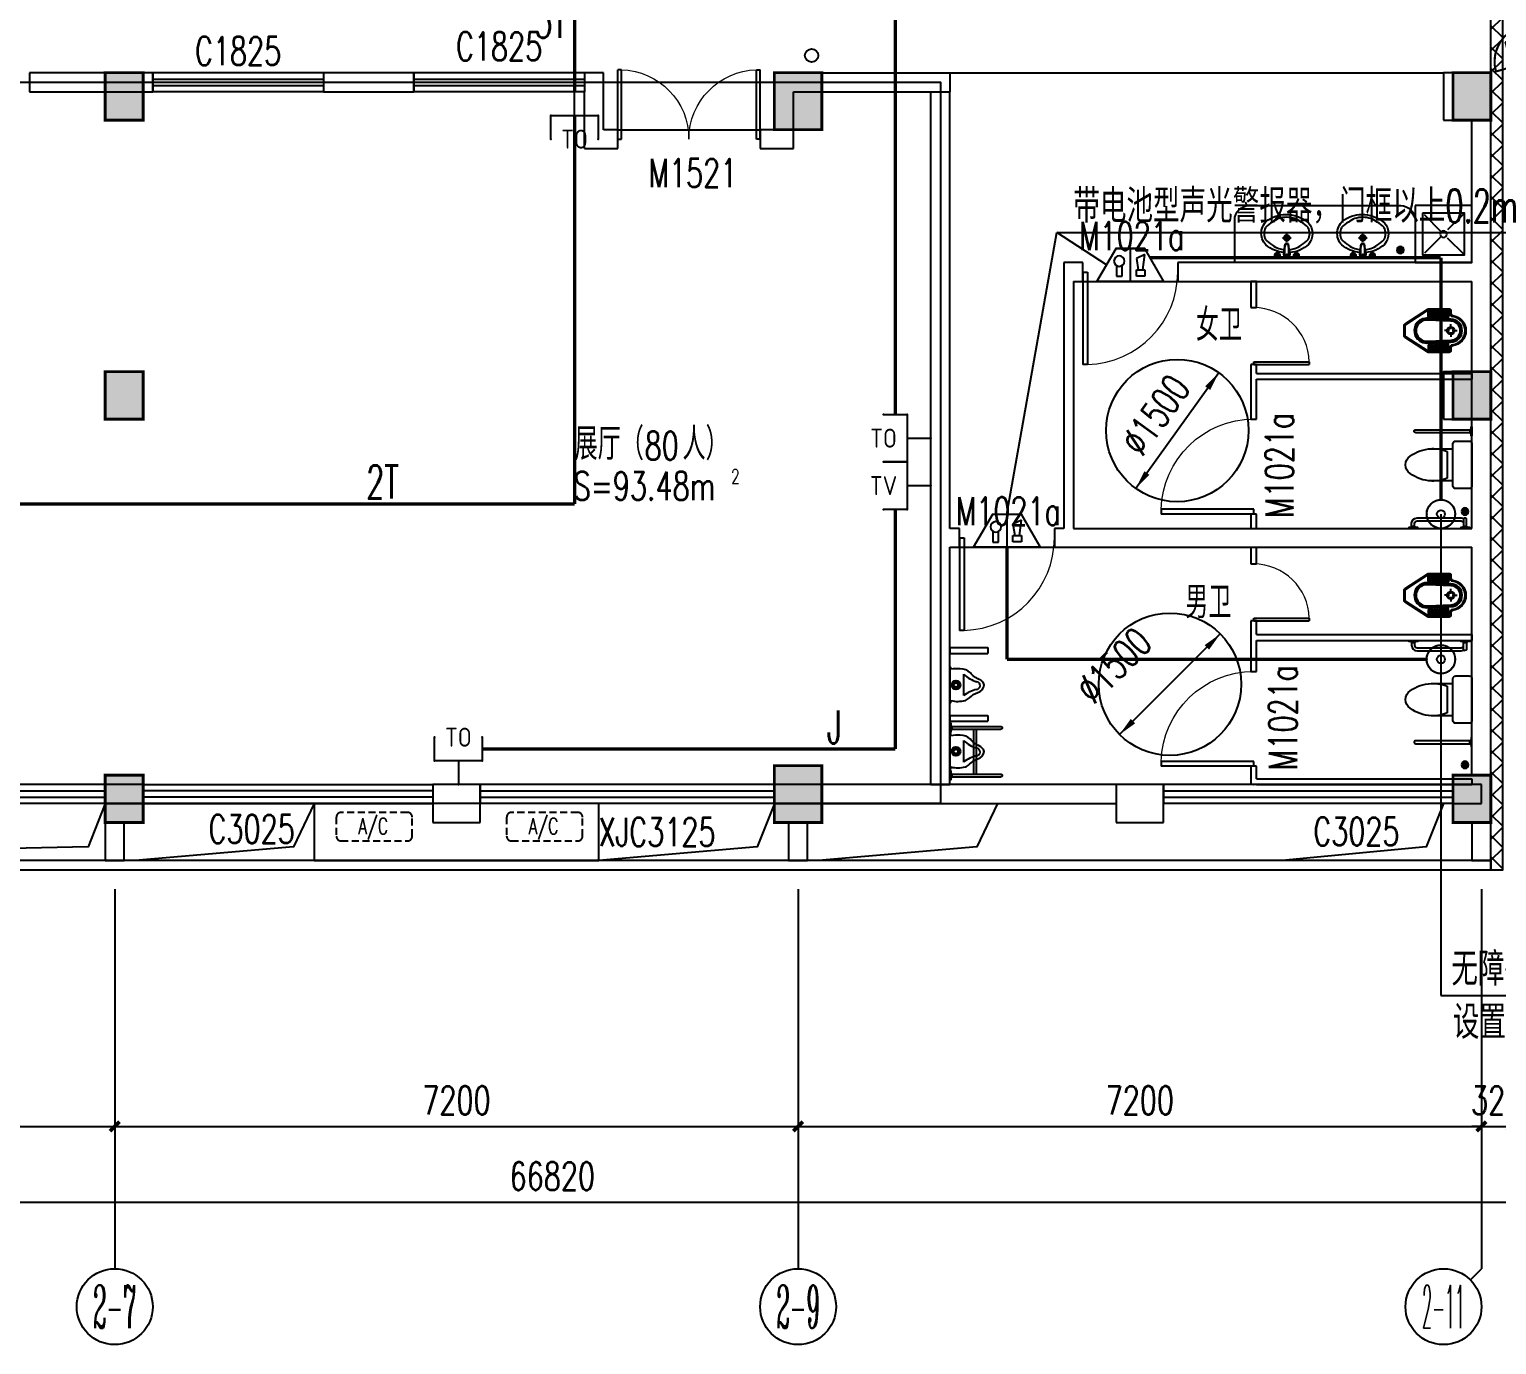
# Model space of a CAD drawing. Extents: x -9422388 to 15610651, y -1992469 to 953794.
# Drawn here: x -2848133 to -2832673, y -368513 to -354656 of the extents above; entities that cross this region are included whole.
import ezdxf
from ezdxf.enums import TextEntityAlignment as Align

# ---------------------------------------------------------------- set-up
doc = ezdxf.new("R2010")
doc.units = 0
doc.header["$LTSCALE"] = 1000
doc.linetypes.add('( Hidden )', pattern=[0.375, 0.25, -0.125])
doc.linetypes.add('DASH', pattern=[0.35, 0.25, -0.1])
for name, color, linetype in [('A-FLOR-HVAC', 4, 'Continuous'), ('AXIS_TEXT', 7, 'Continuous'), ('C-KZ', 2, 'Continuous'), ('C-Z-HATCH', 253, 'Continuous'), ('DIM-消防', 3, 'Continuous'), ('EQUIP-安防', 3, 'Continuous'), ('EQUIP-消防', 3, 'Continuous'), ('EQUIP-通讯', 3, 'Continuous'), ('TEL_TEXT', 7, 'Continuous'), ('WINDOW_TEXT', 7, 'Continuous'), ('WIRE-通讯', 4, 'Continuous'), ('洁具', 253, 'Continuous')]:
    doc.layers.add(name, color=color, linetype=linetype)
doc.styles.add('_TCH_AXIS', font='COMPLEX', dxfattribs={"bigfont": 'GBCBIG'})
doc.styles.add('_TCH_DIM', font='SIMPLEX', dxfattribs={"bigfont": 'GBCBIG'})
doc.styles.add('_TCH_DIM_T3', font='SIMPLEX', dxfattribs={"width": 0.705882, "bigfont": 'GBCBIG'})
doc.styles.add('_TCH_WINDOW', font='SIMPLEX', dxfattribs={"height": 3.5, "bigfont": 'GBCBIG'})
doc.styles.add('_TEL_ATTDEF', font='GBENOR', dxfattribs={"width": 0.8, "height": 3, "bigfont": 'GBCBIG'})
doc.styles.add('_TEL_DIM', font='SIMPLEX', dxfattribs={"width": 0.8, "height": 3.5, "bigfont": 'HZTXT'})
doc.styles.add('COMPLEX', font='COMPLEX')
doc.styles.get("Standard").update_dxf_attribs({"font": 'gbenor.shx', "bigfont": 'gbcbig.shx'})
doc.dimstyles.new('_TCH_ARCH&&100', dxfattribs={"dimtxt": 297.5, "dimasz": 100, "dimexe": 250, "dimexo": 300, "dimgap": 126.25, "dimtad": 1, "dimdec": 0, "dimzin": 0, "dimdsep": 46, "dimtxsty": '_TCH_DIM_T3', "dimblk": 'ARCHTICK', "dimcen": 0.09, "dimclrt": 7, "dimazin": 2, "dimtfac": 1, "dimtdec": 0, "dimtix": 1, "dimtmove": 2, "dimatfit": 3, "dimfxl": 0, "dimtolj": 1, "dimtzin": 0, "dimarcsym": 0})

# ---------------------------------------------------------------- blocks, each defined once
blk = doc.blocks.new('KTWJ1')
at = {"layer": 'A-FLOR-HVAC', "color": 0, "linetype": '( Hidden )', "ltscale": 0.3}
blk.add_lwpolyline([(152982, -14209, 0.414214), (153032, -14259), (153732, -14259, 0.414214), (153782, -14209), (153782, -14009, 0.414214), (153732, -13959), (153032, -13959, 0.414214), (152982, -14009)], format="xyb", close=True, dxfattribs=at)
at = {"layer": 'A-FLOR-HVAC', "color": 0, "style": '_TCH_WINDOW', "width": 0.705882}
blk.add_text('A/C', height=170, dxfattribs=at).set_placement((153214, -14188))
blk = doc.blocks.new('$plan$00002871')
at = {"layer": '洁具', "color": 0}
for p, q in [((0, -475), (0, -423)), ((-15, -490), (-67, -490)), ((0, -505), (0, -557)), ((15, -490), (67, -490))]:
    blk.add_line(p, q, dxfattribs=at)
for points in [[(159, -508, -0.88995), (-159, -508, 0.380538), (-179, -491), (-210, -491, -0.414214), (-230, -471), (-230, -258, -0.144595), (-227, -247), (-73, -9, -0.254383), (-56, 0), (56, 0, -0.254383), (73, -9), (227, -247, -0.144595), (230, -258), (230, -471, -0.414214), (210, -491), (179, -491, 0.380538)], [(120, -491), (130, -252, 1.134994), (-130, -252), (-120, -491, 0.992594)], [(105, -490), (115, -251, 1.141146), (-115, -251), (-105, -490, 0.994896)], [(100, -490), (110, -251, 1.143479), (-110, -251), (-100, -490, 0.995777)], [(-149, -264, 1), (-149, -252), (-207, -252, 1), (-207, -264)], [(-148, -287, 1), (-148, -275), (-207, -275, 1), (-207, -287)], [(-147, -307, 1), (-147, -295), (-207, -295, 1), (-207, -307)], [(-149, -263, 1), (-149, -253), (-207, -253, 1), (-207, -263)], [(-148, -286, 1), (-148, -276), (-207, -276, 1), (-207, -286)], [(-147, -306, 1), (-147, -296), (-207, -296, 1), (-207, -306)], [(148, -287, -1), (148, -275), (207, -275, -1), (207, -287)], [(147, -307, -1), (147, -295), (207, -295, -1), (207, -307)], [(148, -286, -1), (148, -276), (207, -276, -1), (207, -286)], [(147, -306, -1), (147, -296), (207, -296, -1), (207, -306)], [(149, -264, -1), (149, -252), (207, -252, -1), (207, -264)], [(149, -263, -1), (149, -253), (207, -253, -1), (207, -263)], [(-146, -330, 1), (-146, -319), (-207, -319, 1), (-207, -330)], [(-146, -352, 1), (-146, -341), (-207, -341, 1), (-207, -352)], [(-145, -376, 1), (-145, -364), (-207, -364, 1), (-207, -376)], [(-144, -399, 1), (-144, -388), (-207, -388, 1), (-207, -399)], [(-143, -423, 1), (-143, -411), (-207, -411, 1), (-207, -423)], [(-141, -444, 1), (-141, -432), (-207, -432, 1), (-207, -444)], [(-141, -464, 1), (-141, -453), (-207, -453, 1), (-207, -464)], [(-146, -329, 1), (-146, -320), (-207, -320, 1), (-207, -329)], [(-146, -351, 1), (-146, -342), (-207, -342, 1), (-207, -351)], [(-145, -375, 1), (-145, -365), (-207, -365, 1), (-207, -375)], [(-144, -398, 1), (-144, -389), (-207, -389, 1), (-207, -398)], [(-143, -422, 1), (-143, -412), (-207, -412, 1), (-207, -422)], [(-141, -443, 1), (-141, -433), (-207, -433, 1), (-207, -443)], [(-141, -463, 1), (-141, -454), (-207, -454, 1), (-207, -463)], [(141, -444, -1), (141, -432), (207, -432, -1), (207, -444)], [(141, -464, -1), (141, -453), (207, -453, -1), (207, -464)], [(141, -443, -1), (141, -433), (207, -433, -1), (207, -443)], [(141, -463, -1), (141, -454), (207, -454, -1), (207, -463)], [(143, -423, -1), (143, -411), (207, -411, -1), (207, -423)], [(144, -399, -1), (144, -388), (207, -388, -1), (207, -399)], [(143, -422, -1), (143, -412), (207, -412, -1), (207, -422)], [(145, -376, -1), (145, -364), (207, -364, -1), (207, -376)], [(144, -398, -1), (144, -389), (207, -389, -1), (207, -398)], [(146, -352, -1), (146, -341), (207, -341, -1), (207, -352)], [(145, -375, -1), (145, -365), (207, -365, -1), (207, -375)], [(146, -330, -1), (146, -319), (207, -319, -1), (207, -330)], [(146, -351, -1), (146, -342), (207, -342, -1), (207, -351)], [(146, -329, -1), (146, -320), (207, -320, -1), (207, -329)]]:
    blk.add_lwpolyline(points, format="xyb", close=True, dxfattribs=at)
blk.add_lwpolyline([(-149, -507, 0.380538), (-179, -481), (-210, -481, -0.414214), (-220, -471), (-220, -258, -0.144595), (-218, -253), (-64, -15, -0.254383), (-56, -10), (56, -10, -0.254383), (64, -15), (218, -253, -0.144595), (220, -258), (220, -471, -0.414214), (210, -481), (179, -481, 0.380538), (149, -507, 0.380538)], format="xyb", dxfattribs=at)
for radius in [40, 31.7]:
    blk.add_circle((0, -490), radius, dxfattribs=at)
blk.add_arc((0, -490), 150, 186.665, 353.335, dxfattribs=at)
blk = doc.blocks.new('$plan$00001624')
at = {"color": 0}
for p, q in [((646, -13), (661, -28)), ((701, -28), (716, -13))]:
    blk.add_line(p, q, dxfattribs=at)
for points in [[(60, 0), (60, -13), (-60, -13), (-60, 0)], [(744, 0), (744, -13), (624, -13), (624, 0)]]:
    blk.add_lwpolyline(points, close=True, dxfattribs=at)
blk.add_lwpolyline([(-38, -13), (-23, -28), (17, -28), (33, -13)], dxfattribs=at)
for points in [[(-23, -28), (-23, -66, 0.414213), (49, -137), (632, -137, 0.119966), (665, -129)], [(17, -28), (17, -66, 0.414211), (49, -97), (632, -97, 0.298815), (661, -78)]]:
    blk.add_lwpolyline(points, format="xyb", dxfattribs=at)
blk.add_lwpolyline([(681, -137), (681, -137, -0.414214), (661, -117), (661, -28), (701, -28), (701, -117, -0.414214)], format="xyb", close=True, dxfattribs=at)
blk = doc.blocks.new('A$C5E992675')
at = {"color": 0}
for points in [[(600, 600), (600, 0), (0, 0), (0, 600)], [(520, 520), (520, 80), (80, 80), (80, 520)]]:
    blk.add_lwpolyline(points, close=True, dxfattribs=at)
at = {"color": 0, "linetype": 'DASH'}
for points in [[(80, 520), (275, 325)], [(325, 325), (520, 520)], [(80, 80), (275, 275)], [(325, 275), (520, 80)]]:
    blk.add_lwpolyline(points, dxfattribs=at)
at = {"color": 0}
blk.add_circle((300, 300), 35, dxfattribs=at)
blk = doc.blocks.new('宿舍楼柱网2')
at = {"layer": 'C-Z-HATCH'}
h = blk.add_hatch(color=0, dxfattribs=at)
h.dxf.hatch_style = 1
h.paths.add_polyline_path([(126300, 330556), (126700, 330556), (126700, 330056), (126300, 330056)])
h = blk.add_hatch(color=0, dxfattribs=at)
h.dxf.hatch_style = 1
h.paths.add_polyline_path([(133350, 330556), (133850, 330556), (133850, 329956), (133350, 329956)])
h = blk.add_hatch(color=0, dxfattribs=at)
h.dxf.hatch_style = 1
h.paths.add_polyline_path([(140500, 330556), (140900, 330556), (140900, 330056), (140500, 330056)])
h = blk.add_hatch(color=0, dxfattribs=at)
h.dxf.hatch_style = 1
h.paths.add_polyline_path([(126300, 327406), (126700, 327406), (126700, 326906), (126300, 326906)])
h = blk.add_hatch(color=0, dxfattribs=at)
h.dxf.hatch_style = 1
h.paths.add_polyline_path([(140500, 327406), (140900, 327406), (140900, 326906), (140500, 326906)])
h = blk.add_hatch(color=0, dxfattribs=at)
h.dxf.hatch_style = 1
h.paths.add_polyline_path([(126300, 323156), (126700, 323156), (126700, 322656), (126300, 322656)])
h = blk.add_hatch(color=0, dxfattribs=at)
h.dxf.hatch_style = 1
h.paths.add_polyline_path([(133350, 323256), (133850, 323256), (133850, 322656), (133350, 322656)])
h = blk.add_hatch(color=0, dxfattribs=at)
h.dxf.hatch_style = 1
h.paths.add_polyline_path([(140500, 323156), (140900, 323156), (140900, 322656), (140500, 322656)])
at = {"layer": 'C-KZ', "color": 0, "const_width": 30}
for points in [[(126300, 330556), (126700, 330556), (126700, 330056), (126300, 330056)], [(133350, 330556), (133850, 330556), (133850, 329956), (133350, 329956)], [(140500, 330556), (140900, 330556), (140900, 330056), (140500, 330056)], [(126300, 327406), (126700, 327406), (126700, 326906), (126300, 326906)], [(140500, 327406), (140900, 327406), (140900, 326906), (140500, 326906)], [(133350, 323256), (133850, 323256), (133850, 322656), (133350, 322656)], [(126300, 323156), (126700, 323156), (126700, 322656), (126300, 322656)], [(140500, 323156), (140900, 323156), (140900, 322656), (140500, 322656)]]:
    blk.add_lwpolyline(points, close=True, dxfattribs=at)
blk = doc.blocks.new('$TCHSYS$WIN2D')
at = {"color": 0}
for p, q in [((-0.5, 0.5), (0.5, 0.5)), ((-0.5, 0.5), (-0.5, -0.5)), ((0.5, 0.5), (0.5, -0.5)), ((0.5, 0.1667), (-0.5, 0.1667)), ((0.5, -0.1667), (-0.5, -0.1667)), ((-0.5, -0.5), (0.5, -0.5))]:
    blk.add_line(p, q, dxfattribs=at)
blk = doc.blocks.new('_ArchTick')
at = {"color": 0, "linetype": 'ByBlock', "const_width": 0.4}
blk.add_lwpolyline([(-0.5, -0.5), (0.5, 0.5)], dxfattribs=at)
blk = doc.blocks.new('*D2838')
at = {"color": 0, "lineweight": -2, "transparency": 16777216}
for p, q in [((1474530, -199693), (1474530, -202943)), ((1541350, -199693), (1541350, -202943)), ((1474530, -202693), (1541350, -202693))]:
    blk.add_line(p, q, dxfattribs=at)
at = {"layer": 'Defpoints', "color": 0, "transparency": 16777216}
for p in [(1474530, -199393), (1541350, -199393), (1541350, -202693)]:
    blk.add_point(p, dxfattribs=at)
at = {"color": 0, "lineweight": -2, "transparency": 16777216, "xscale": 100, "yscale": 100, "zscale": 100, "rotation": 180}
blk.add_blockref('_ArchTick', (1474530, -202693), dxfattribs=at)
at = {"color": 0, "lineweight": -2, "transparency": 16777216, "xscale": 100, "yscale": 100, "zscale": 100}
blk.add_blockref('_ArchTick', (1541350, -202693), dxfattribs=at)
at = {"color": 7, "transparency": 16777216, "insert": (1507940, -202418), "char_height": 297.5, "attachment_point": 5, "style": '_TCH_DIM_T3'}
blk.add_mtext('\\A1;66820', dxfattribs=at)
blk = doc.blocks.new('*D2843')
at = {"color": 0, "lineweight": -2, "transparency": 16777216}
for p, q in [((1499730, -199693), (1499730, -202143)), ((1503330, -199693), (1503330, -202143)), ((1499730, -201893), (1503330, -201893))]:
    blk.add_line(p, q, dxfattribs=at)
at = {"layer": 'Defpoints', "color": 0, "transparency": 16777216}
for p in [(1499730, -199393), (1503330, -199393), (1503330, -201893)]:
    blk.add_point(p, dxfattribs=at)
at = {"color": 0, "lineweight": -2, "transparency": 16777216, "xscale": 100, "yscale": 100, "zscale": 100, "rotation": 180}
blk.add_blockref('_ArchTick', (1499730, -201893), dxfattribs=at)
at = {"color": 0, "lineweight": -2, "transparency": 16777216, "xscale": 100, "yscale": 100, "zscale": 100}
blk.add_blockref('_ArchTick', (1503330, -201893), dxfattribs=at)
at = {"color": 7, "transparency": 16777216, "insert": (1501530, -201618), "char_height": 297.5, "attachment_point": 5, "style": '_TCH_DIM_T3'}
blk.add_mtext('\\A1;3600', dxfattribs=at)
blk = doc.blocks.new('*D2844')
at = {"color": 0, "lineweight": -2, "transparency": 16777216}
for p, q in [((1503330, -199693), (1503330, -202143)), ((1510530, -199693), (1510530, -202143)), ((1503330, -201893), (1510530, -201893))]:
    blk.add_line(p, q, dxfattribs=at)
at = {"layer": 'Defpoints', "color": 0, "transparency": 16777216}
for p in [(1503330, -199393), (1510530, -199393), (1510530, -201893)]:
    blk.add_point(p, dxfattribs=at)
at = {"color": 0, "lineweight": -2, "transparency": 16777216, "xscale": 100, "yscale": 100, "zscale": 100, "rotation": 180}
blk.add_blockref('_ArchTick', (1503330, -201893), dxfattribs=at)
at = {"color": 0, "lineweight": -2, "transparency": 16777216, "xscale": 100, "yscale": 100, "zscale": 100}
blk.add_blockref('_ArchTick', (1510530, -201893), dxfattribs=at)
at = {"color": 7, "transparency": 16777216, "insert": (1506930, -201618), "char_height": 297.5, "attachment_point": 5, "style": '_TCH_DIM_T3'}
blk.add_mtext('\\A1;7200', dxfattribs=at)
blk = doc.blocks.new('*D2845')
at = {"color": 0, "lineweight": -2, "transparency": 16777216}
for p, q in [((1510530, -199693), (1510530, -202143)), ((1517730, -199693), (1517730, -202143)), ((1510530, -201893), (1517730, -201893))]:
    blk.add_line(p, q, dxfattribs=at)
at = {"layer": 'Defpoints', "color": 0, "transparency": 16777216}
for p in [(1510530, -199393), (1517730, -199393), (1517730, -201893)]:
    blk.add_point(p, dxfattribs=at)
at = {"color": 0, "lineweight": -2, "transparency": 16777216, "xscale": 100, "yscale": 100, "zscale": 100, "rotation": 180}
blk.add_blockref('_ArchTick', (1510530, -201893), dxfattribs=at)
at = {"color": 0, "lineweight": -2, "transparency": 16777216, "xscale": 100, "yscale": 100, "zscale": 100}
blk.add_blockref('_ArchTick', (1517730, -201893), dxfattribs=at)
at = {"color": 7, "transparency": 16777216, "insert": (1514130, -201618), "char_height": 297.5, "attachment_point": 5, "style": '_TCH_DIM_T3'}
blk.add_mtext('\\A1;7200', dxfattribs=at)
blk = doc.blocks.new('*D2846')
at = {"color": 0, "lineweight": -2, "transparency": 16777216}
for p, q in [((1517730, -199693), (1517730, -202143)), ((1518050, -199693), (1518050, -202143)), ((1517730, -201893), (1517630, -201893)), ((1517730, -201893), (1518050, -201893)), ((1518050, -201893), (1518150, -201893))]:
    blk.add_line(p, q, dxfattribs=at)
at = {"layer": 'Defpoints', "color": 0, "transparency": 16777216}
for p in [(1517730, -199393), (1518050, -199393), (1518050, -201893)]:
    blk.add_point(p, dxfattribs=at)
at = {"color": 0, "lineweight": -2, "transparency": 16777216, "xscale": 100, "yscale": 100, "zscale": 100}
blk.add_blockref('_ArchTick', (1517730, -201893), dxfattribs=at)
at = {"color": 0, "lineweight": -2, "transparency": 16777216, "xscale": 100, "yscale": 100, "zscale": 100, "rotation": 180}
blk.add_blockref('_ArchTick', (1518050, -201893), dxfattribs=at)
at = {"color": 7, "transparency": 16777216, "insert": (1517890, -201618), "char_height": 297.5, "attachment_point": 5, "style": '_TCH_DIM_T3'}
blk.add_mtext('\\A1;320', dxfattribs=at)
blk = doc.blocks.new('_AXISO')
at = {"color": 0}
blk.add_circle((0, 0), 0.5, dxfattribs=at)
at = {"layer": 'AXIS_TEXT', "color": 0, "style": 'COMPLEX', "width": 1.041667}
blk.add_attdef('A', text='', height=0.56, dxfattribs=at).set_placement((-0.25, -0.28), (0.25, -0.28), align=Align.FIT)
blk = doc.blocks.new('$DorLib2D$00000001')
at = {"color": 0}
for p, q in [((0.45, 0.975), (0.5, 0.975)), ((0.45, 0), (0.45, 0.975)), ((0.5, 0), (0.5, 0.975)), ((0.5, 0), (0.45, 0))]:
    blk.add_line(p, q, dxfattribs=at)
at = {"color": 0, "lineweight": 13}
blk.add_arc((0.475, 0), 0.975, 91.4693, 180, dxfattribs=at)
blk = doc.blocks.new('$plan$00002826')
at = {"layer": '洁具', "color": 0}
for p, q in [((-200, 170), (-200, -170)), ((-260, -140), (-260, 140))]:
    blk.add_line(p, q, dxfattribs=at)
blk.add_lwpolyline([(-650, 92, 0.537872), (-650, -92, 0.149947), (-430, -170), (-200, -170), (-200, -220, 0.414214), (-170, -250), (-30, -250, 0.414214), (0, -220), (0, 220, 0.414214), (-30, 250), (-170, 250, 0.414214), (-200, 220), (-200, 170), (-430, 170, 0.149947)], format="xyb", close=True, dxfattribs=at)
for centre, start, end in [((-413, -227), 67.4505, 91.4725), ((-413, 227), 268.6339, 292.5495)]:
    blk.add_arc(centre, 398, start, end, dxfattribs=at)
blk = doc.blocks.new('$lvtry$00000171')
at = {"color": 0}
for p, q in [((-74, 11), (-11, 74)), ((-70, -27), (27, 70)), ((-53, -53), (53, 53)), ((-27, -70), (70, 27)), ((11, -74), (74, -11))]:
    blk.add_line(p, q, dxfattribs=at)
blk.add_circle((0, 0), 75, dxfattribs=at)
blk.add_point((0, 0), dxfattribs=at)
blk = doc.blocks.new('$plan$00003671')
at = {"layer": '洁具', "color": 0}
for p, q in [((-101, 10), (-101, -63)), ((-25, 0), (-32, -39)), ((-25, 0), (25, 0)), ((-25, 0), (-17, -148)), ((25, 0), (17, -148)), ((25, 0), (32, -39)), ((101, 10), (101, -63)), ((-64, -27), (-138, -27)), ((-32, -39), (-17, -148)), ((-24, -20), (24, -20)), ((-17, -138), (17, -138)), ((-17, -148), (17, -148)), ((32, -39), (17, -148)), ((138, -27), (64, -27)), ((45, -209), (-45, -209)), ((0, -164), (0, -254))]:
    blk.add_line(p, q, dxfattribs=at)
blk.add_lwpolyline([(25, 0), (32, -39), (30, -54, -0.144626), (222, -135, -0.454002), (196, -399, -0.337627), (-227, -368, -0.376635), (-227, -140, -0.17218), (-30, -54), (-32, -39), (-25, 0)], format="xyb", close=True, dxfattribs=at)
for centre, radius in [((-101, -27), 25.2), ((-101, -27), 15.1), ((101, -27), 25.2), ((101, -27), 15.1), ((0, -209), 30.2), ((0, -209), 20.2)]:
    blk.add_circle(centre, radius, dxfattribs=at)
for centre, radius, start, end in [((-19, -374), 275, 118.8696, 138.2267), ((-16, -304), 218, 108.3074, 128.6169), ((0, -351), 268, 95.4714, 108.3074), ((-1, -27), 7.25, 80.5252, 279.4748), ((1, -27), 7.25, 260.5252, 99.4748), ((0, -351), 268, 71.6926, 84.5286), ((16, -304), 218, 51.3831, 71.6926), ((19, -374), 275, 41.7733, 61.1304), ((-102, -254), 138, 152.5904, 207.4096), ((102, -254), 138, 332.5904, 27.4096), ((-19, -135), 275, 221.7733, 241.1304), ((-16, -205), 218, 231.3831, 251.6926), ((0, -158), 268, 251.6926, 288.3074), ((16, -205), 218, 288.3074, 308.6169), ((19, -135), 275, 298.8696, 318.2267)]:
    blk.add_arc(centre, radius, start, end, dxfattribs=at)
blk = doc.blocks.new('$plan$00002813')
at = {"layer": '洁具', "color": 0}
blk.add_line((-112, -146), (114, -146), dxfattribs=at)
blk.add_lwpolyline([(-185, 0), (-185, -10), (-164, -10, 0.125587), (-163, -162, 0.087699), (-135, -207, -0.142493), (-79, -292, 0.309604), (0, -360, 0.229829), (59, -308, -0.1358), (128, -215, 0.187963), (170, -108, 0.056569), (165, -10), (185, -10), (185, 0)], format="xyb", close=True, dxfattribs=at)
for radius in [47.3, 34.6, 22.1]:
    blk.add_circle((0, -62), radius, dxfattribs=at)
for centre, radius, start, end in [((-382, -363), 346, 14.0616, 38.7001), ((335, -366), 312, 135.2868, 164.3913), ((-6, -276), 40.9, 183.6565, 351.9398)]:
    blk.add_arc(centre, radius, start, end, dxfattribs=at)
blk = doc.blocks.new('$DorLib2D$00000002')
at = {"color": 0}
for p, q in [((-0.5, 0), (-0.5, 0.4875)), ((-0.475, 0.4875), (-0.5, 0.4875)), ((-0.475, 0), (-0.475, 0.4875)), ((0.475, 0), (0.475, 0.4875)), ((0.475, 0.4875), (0.5, 0.4875)), ((0.5, 0), (0.5, 0.4875)), ((-0.5, 0), (-0.475, 0)), ((0.5, 0), (0.475, 0))]:
    blk.add_line(p, q, dxfattribs=at)
at = {"color": 0, "lineweight": 13}
for centre, start, end in [((-0.4875, 0), 0, 88.53072), ((0.4875, 0), 91.46928, 180)]:
    blk.add_arc(centre, 0.4875, start, end, dxfattribs=at)
blk = doc.blocks.new('$equip$00002353')
for p, q in [((0.75, 0), (-0.75, 0)), ((-0.517, -0.393), (-0.517, -0.273)), ((-0.517, -0.273), (-0.341, -0.273)), ((-0.427, -0.123), (0.383, -0.123)), ((-0.427, -0.123), (-0.187, -0.543)), ((0.383, -0.123), (0.383, -0.543)), ((-0.517, -0.393), (-0.273, -0.393)), ((0.383, -0.543), (-0.187, -0.543))]:
    blk.add_line(p, q)
at = {"const_width": 0.04}
for points in [[(-0.75, 0), (-0.779, 0)], [(0.75, 0), (0.779, 0)]]:
    blk.add_lwpolyline(points, dxfattribs=at)
blk.add_lwpolyline([(0.75, 0, -1), (-0.75, 0), (0.75, 0), (0.75, 0, -1), (-0.75, 0, -1.517539)], format="xyb", dxfattribs=at)
for centre, radius in [((0.052, -0.26), 0.03), ((-0.038, -0.38), 0.024), ((0.142, -0.38), 0.024)]:
    blk.add_circle(centre, radius)
blk.add_arc((0, 0), 0.75, 180, 0)
for p in [(-0.75, 0), (0, 0), (0.75, 0), (0, -0.75)]:
    blk.add_point(p)
for points in [[(0.026, -0.245), (0.078, -0.245), (0.022, -0.26), (0.082, -0.26)], [(0.026, -0.275), (0.078, -0.275), (0.022, -0.26), (0.082, -0.26)], [(0.037, -0.234), (0.067, -0.234), (0.026, -0.245), (0.078, -0.245)], [(0.037, -0.286), (0.067, -0.286), (0.026, -0.275), (0.078, -0.275)], [(0.052, -0.23), (0.052, -0.23), (0.037, -0.234), (0.067, -0.234)], [(0.052, -0.29), (0.052, -0.29), (0.037, -0.286), (0.067, -0.286)], [(-0.059, -0.368), (-0.017, -0.368), (-0.062, -0.38), (-0.014, -0.38)], [(-0.059, -0.392), (-0.017, -0.392), (-0.062, -0.38), (-0.014, -0.38)], [(-0.05, -0.359), (-0.026, -0.359), (-0.059, -0.368), (-0.017, -0.368)], [(-0.05, -0.401), (-0.026, -0.401), (-0.059, -0.392), (-0.017, -0.392)], [(-0.038, -0.356), (-0.038, -0.356), (-0.05, -0.359), (-0.026, -0.359)], [(-0.038, -0.404), (-0.038, -0.404), (-0.05, -0.401), (-0.026, -0.401)], [(0.121, -0.368), (0.163, -0.368), (0.118, -0.38), (0.166, -0.38)], [(0.121, -0.392), (0.163, -0.392), (0.118, -0.38), (0.166, -0.38)], [(0.13, -0.359), (0.154, -0.359), (0.121, -0.368), (0.163, -0.368)], [(0.13, -0.401), (0.154, -0.401), (0.121, -0.392), (0.163, -0.392)], [(0.142, -0.356), (0.142, -0.356), (0.13, -0.359), (0.154, -0.359)], [(0.142, -0.404), (0.142, -0.404), (0.13, -0.401), (0.154, -0.401)]]:
    blk.add_solid(points)
at = {"color": 7, "style": '_TEL_DIM', "flags": 1}
blk.add_attdef('A', text='', height=0.00002, dxfattribs=at).set_placement((0, 0), align=Align.MIDDLE_CENTER)
blk = doc.blocks.new('$equip$00001847')
for p, q in [((-0.5, 0.499), (-0.5, 0.999)), ((0.5, 0.999), (0.5, 0.499)), ((0.5, 0.499), (-0.5, 0.499)), ((0, 0.5), (0, 0))]:
    blk.add_line(p, q)
for p in [(-0.5, 0.999), (0.5, 0.999), (-0.5, 0.499), (0.5, 0.499), (0, 0)]:
    blk.add_point(p)
at = {"color": 7, "style": '_TEL_DIM'}
blk.add_attdef('$TEXT$', text='', height=0.4, dxfattribs=at).set_placement((0, 0.999), align=Align.MIDDLE_CENTER)
at = {"color": 7, "style": '_TEL_DIM', "flags": 1}
blk.add_attdef('A', text='', height=0.00002, dxfattribs=at).set_placement((0, 0), align=Align.MIDDLE_CENTER)
blk = doc.blocks.new('$equip$00001802')
for p, q in [((-0.5, 0.499), (-0.5, 0.999)), ((0.5, 0.999), (0.5, 0.499)), ((0.5, 0.499), (-0.5, 0.499)), ((0, 0.5), (0, 0))]:
    blk.add_line(p, q)
for p in [(-0.5, 0.999), (0.5, 0.999), (-0.5, 0.499), (0.5, 0.499), (0, 0)]:
    blk.add_point(p)
at = {"color": 7, "style": '_TEL_DIM'}
blk.add_attdef('$TEXT$', text='', height=0.4, dxfattribs=at).set_placement((0, 0.999), align=Align.MIDDLE_CENTER)
at = {"color": 7, "style": '_TEL_DIM', "flags": 1}
blk.add_attdef('A', text='', height=0.00002, dxfattribs=at).set_placement((0, 0), align=Align.MIDDLE_CENTER)
blk = doc.blocks.new('$equip$00002479')
at = {"const_width": 0.04}
blk.add_lwpolyline([(-0.3, 0, 1), (0.3, 0, 1), (-0.3, 0, 0.942883)], format="xyb", dxfattribs=at)
for radius in [0.3, 0.0841]:
    blk.add_circle((0, 0), radius)
for p in [(-0.3, 0), (0, 0.3), (0.3, 0), (0, -0.3)]:
    blk.add_point(p)
at = {"color": 7, "style": '_TEL_DIM', "flags": 1}
blk.add_attdef('A', text='', height=0.00002, dxfattribs=at).set_placement((0, 0), align=Align.MIDDLE_CENTER)
blk = doc.blocks.new('$equip$00002679')
for p, q in [((-0.3, 0.699), (-0.703, 0)), ((0.3, 0.699), (-0.3, 0.699)), ((0.3, 0.699), (-0.3, 0.699)), ((0, 0.699), (0, 0)), ((0.703, 0), (0.3, 0.699)), ((-0.264, 0.249), (-0.304, 0.569)), ((-0.304, 0.569), (-0.128, 0.489)), ((-0.128, 0.489), (-0.168, 0.249)), ((0.174, 0.11), (0.174, 0.338)), ((0.294, 0.338), (0.294, 0.11)), ((-0.703, 0), (0.703, 0)), ((-0.304, 0.249), (-0.304, 0.113)), ((-0.128, 0.249), (-0.304, 0.249)), ((-0.304, 0.113), (-0.128, 0.113)), ((-0.128, 0.113), (-0.128, 0.249)), ((0.294, 0.11), (0.174, 0.11))]:
    blk.add_line(p, q)
at = {"const_width": 0.04}
for points in [[(-0.299, 0.699), (0.301, 0.699), (0.703, 0), (-0.702, 0), (-0.299, 0.699), (0.301, 0.699)], [(-0.3, 0.699), (0.3, 0.699), (0.703, 0), (-0.703, 0), (-0.3, 0.699), (0.3, 0.699)]]:
    blk.add_lwpolyline(points, dxfattribs=at)
blk.add_circle((0.234, 0.43), 0.111)
for p in [(0, 0.699), (-0.501, 0.349), (0.502, 0.349), (0, 0)]:
    blk.add_point(p)
at = {"color": 7, "flags": 1}
for tag, height, p in [('B', 0.4, (0.961, 0.299)), ('A', 0.00002, (0, 0))]:
    blk.add_attdef(tag, text='', height=height, dxfattribs=at).set_placement(p, align=Align.MIDDLE_CENTER)
blk = doc.blocks.new('34214')
h = blk.add_hatch()
h.set_pattern_fill('ANSI37', color=8, scale=100)
h.set_pattern_definition([(45, (896336.12, 205282.17), (-112.2532, 112.2532), []), (135, (896336.12, 205282.17), (-112.2532, -112.2532), [])])
h.paths.add_polyline_path([(1517829.8, -188792.5), (1517949.8, -188792.5), (1517949.8, -199192.6), (1517829.8, -199192.6)])
at = {"color": 8}
for p, q in [((1503729.8, -190792.6), (1502429.8, -190792.6)), ((1502429.8, -190792.6), (1502429.8, -190992.6)), ((1503729.8, -190992.6), (1503729.8, -190792.6)), ((1506479.8, -190792.6), (1505529.8, -190792.6)), ((1505529.8, -190792.6), (1505529.8, -190992.6)), ((1506479.8, -190992.6), (1506479.8, -190792.6)), ((1508479.8, -190792.6), (1508279.8, -190792.6)), ((1508279.8, -190792.6), (1508279.8, -190992.6)), ((1508479.8, -191392.6), (1508479.8, -190792.6)), ((1510279.8, -191392.6), (1510279.8, -190792.6)), ((1510279.8, -190792.6), (1512129.8, -190792.6)), ((1512129.8, -190792.6), (1512129.8, -190992.6)), ((1502429.8, -190992.6), (1503729.8, -190992.6)), ((1505529.8, -190992.6), (1506479.8, -190992.6)), ((1508279.8, -191592.6), (1508279.8, -190992.6)), ((1510479.8, -191592.6), (1510479.8, -190992.6)), ((1510479.8, -190992.6), (1512129.8, -190992.6)), ((1511929.8, -195692.6), (1511929.8, -190992.6)), ((1511929.8, -190992.6), (1512129.8, -190992.6)), ((1512129.8, -195592.6), (1512129.8, -190992.6)), ((1508629.8, -191392.6), (1508479.8, -191392.6)), ((1508629.8, -191392.6), (1510129.8, -191392.6)), ((1508629.8, -191592.6), (1508629.8, -191392.6)), ((1510279.8, -191392.6), (1510129.8, -191392.6)), ((1510129.8, -191392.6), (1510129.8, -191592.6)), ((1517629.8, -192792.6), (1517629.8, -191292.6)), ((1517629.8, -191292.6), (1517829.8, -191292.6)), ((1517829.8, -192892.6), (1517829.8, -191292.6)), ((1508279.8, -191592.6), (1508629.8, -191592.6)), ((1510129.8, -191592.6), (1510479.8, -191592.6)), ((1513329.8, -192792.6), (1513329.8, -195592.6)), ((1513529.8, -192792.6), (1513329.8, -192792.6)), ((1513529.8, -192992.6), (1513529.8, -192792.6)), ((1517629.8, -192792.6), (1514529.8, -192792.6)), ((1514529.8, -192792.6), (1514529.8, -192992.6)), ((1517829.8, -195692.6), (1517829.8, -192892.6)), ((1513429.8, -192992.6), (1513429.8, -195592.6)), ((1513429.8, -192992.6), (1513529.8, -192992.6)), ((1513529.8, -192992.6), (1514529.8, -192992.6)), ((1514529.8, -192992.6), (1517629.8, -192992.6)), ((1515299.8, -192992.6), (1515299.8, -193267.6)), ((1515359.8, -192992.6), (1515299.8, -192992.6)), ((1515359.8, -193267.6), (1515359.8, -192992.6)), ((1517629.8, -195592.6), (1517629.8, -192992.6)), ((1515299.8, -193267.6), (1515359.8, -193267.6)), ((1515359.8, -193867.6), (1515299.8, -193867.6)), ((1515299.8, -193867.6), (1515299.8, -193992.6)), ((1515359.8, -193962.6), (1515359.8, -193867.6)), ((1515299.8, -193992.6), (1515299.8, -194442)), ((1515359.8, -193962.6), (1517629.8, -193962.6)), ((1515359.8, -194022.6), (1517629.8, -194022.6)), ((1515359.8, -194442), (1515359.8, -194022.6)), ((1517629.8, -193962.6), (1517629.8, -194022.6)), ((1515299.8, -194442), (1515359.8, -194442)), ((1517619.6, -194541.1), (1517607.5, -194553.1)), ((1517607.5, -194585.2), (1517619.6, -194597.2)), ((1515359.8, -195442), (1515299.8, -195442)), ((1515299.8, -195442), (1515299.8, -195592.6)), ((1515359.8, -195592.6), (1515359.8, -195442)), ((1511929.8, -198292.6), (1511929.8, -195692.6)), ((1512229.8, -195592.6), (1512129.8, -195592.6)), ((1512229.8, -195792.6), (1512229.8, -195592.6)), ((1513329.8, -195592.6), (1513229.8, -195592.6)), ((1513229.8, -195592.6), (1513229.8, -195792.6)), ((1513429.8, -195592.6), (1515329.8, -195592.6)), ((1515299.8, -195592.6), (1515359.8, -195592.6)), ((1515329.8, -195592.6), (1517629.8, -195592.6)), ((1517829.8, -198192.6), (1517829.8, -195692.6)), ((1512129.8, -195792.6), (1512229.8, -195792.6)), ((1512129.8, -198292.6), (1512129.8, -195792.6)), ((1512229.8, -195792.6), (1513229.8, -195792.6)), ((1513229.8, -195792.6), (1513429.8, -195792.6)), ((1513429.8, -195792.6), (1515329.8, -195792.6)), ((1515299.8, -195792.6), (1515299.8, -195967.6)), ((1515329.8, -195792.6), (1517629.8, -195792.6)), ((1515359.8, -195967.6), (1515359.8, -195792.6)), ((1517629.8, -198192.6), (1517629.8, -195792.6)), ((1515299.8, -195967.6), (1515359.8, -195967.6)), ((1515359.8, -196567.6), (1515299.8, -196567.6)), ((1515299.8, -196567.6), (1515299.8, -196742.6)), ((1515359.8, -196712.6), (1515359.8, -196567.6)), ((1515299.8, -196742.6), (1515299.8, -197099.6)), ((1515359.8, -196712.6), (1517629.8, -196712.6)), ((1515359.8, -196772.6), (1517629.8, -196772.6)), ((1515359.8, -197099.6), (1515359.8, -196772.6)), ((1517629.8, -196712.6), (1517629.8, -196772.6)), ((1512129.8, -196849.5), (1512529.8, -196849.5)), ((1512129.8, -196849.5), (1512129.8, -196909.5)), ((1512129.8, -196909.5), (1512529.8, -196909.5)), ((1512529.8, -196849.5), (1512529.8, -196909.5)), ((1515299.8, -197099.6), (1515359.8, -197099.6)), ((1512129.8, -197562.6), (1512529.8, -197562.6)), ((1512129.8, -197562.6), (1512129.8, -197622.6)), ((1512529.8, -197562.6), (1512529.8, -197622.6)), ((1512129.8, -197622.6), (1512529.8, -197622.6)), ((1512152.1, -197678.6), (1512140.1, -197666.6)), ((1512140.1, -197722.7), (1512152.1, -197710.7)), ((1517607.5, -197830), (1517619.6, -197817.9)), ((1517619.6, -197874.1), (1517607.5, -197862)), ((1512152.1, -198181), (1512140.1, -198169)), ((1515359.8, -198099.6), (1515299.8, -198099.6)), ((1515299.8, -198099.6), (1515299.8, -198262.6)), ((1515359.8, -198232.6), (1515359.8, -198099.6)), ((1517629.8, -198192.6), (1517829.8, -198192.6)), ((1503629.8, -198292.6), (1503229.8, -198292.6)), ((1503229.8, -198292.6), (1503229.8, -198492.6)), ((1503629.8, -198492.6), (1503629.8, -198292.6)), ((1507179.8, -198292.6), (1506679.8, -198292.6)), ((1506679.8, -198292.6), (1506679.8, -198692.6)), ((1507179.8, -198692.6), (1507179.8, -198292.6)), ((1513879.8, -198292.6), (1510279.8, -198292.6)), ((1510279.8, -198292.6), (1510279.8, -198492.6)), ((1511929.8, -198292.6), (1512129.8, -198292.6)), ((1512140.1, -198225.1), (1512152.1, -198213.1)), ((1514379.8, -198292.6), (1513879.8, -198292.6)), ((1513879.8, -198292.6), (1513879.8, -198692.6)), ((1514379.8, -198692.6), (1514379.8, -198292.6)), ((1515299.8, -198262.6), (1515299.8, -198292.6)), ((1515329.8, -198292.3), (1515299.8, -198292.6)), ((1515329.5, -198292.3), (1515329.8, -198292.3)), ((1515359.8, -198232.6), (1517629.8, -198232.6)), ((1515359.8, -198292.6), (1517629.8, -198292.6)), ((1517729.8, -198292.6), (1517429.8, -198292.6)), ((1517429.8, -198292.6), (1517429.8, -198492.6)), ((1517629.8, -198232.6), (1517629.8, -198292.6)), ((1517729.8, -198492.6), (1517729.8, -198292.6)), ((1503229.8, -198492.6), (1503629.8, -198492.6)), ((1510279.8, -198492.6), (1513879.8, -198492.6)), ((1517429.8, -198492.6), (1517729.8, -198492.6)), ((1506679.8, -198692.6), (1507179.8, -198692.6)), ((1513879.8, -198692.6), (1514379.8, -198692.6)), ((1503329.8, -199392.6), (1503329.8, -203392.6)), ((1510529.8, -199392.6), (1510529.8, -203392.6)), ((1517729.8, -199392.6), (1517729.8, -203392.6)), ((1517612.7, -203509.7), (1517729.8, -203392.6))]:
    blk.add_line(p, q, dxfattribs=at)
for points, format in [([(1517829.8, -199192.6), (1475329.8, -199192.6, -0.4142134), (1473729.8, -197592.6), (1473729.8, -189492.6, -0.4142137), (1474429.8, -188792.6), (1474429.8, -188792.6)], "xyb"), ([(1517829.8, -199092.6), (1475329.8, -199092.6, -0.4142134), (1473829.8, -197592.6), (1473829.8, -189492.6, -0.4142137), (1474429.8, -188892.6), (1474429.8, -188892.6)], "xyb"), ([(1515129.8, -192792.6), (1515129.8, -192342.6, -0.4142136), (1515279.8, -192192.6), (1516879.8, -192192.6, -0.4142136), (1517029.8, -192342.6), (1517029.8, -192792.6)], "xyb"), ([(1514844.9, -194115.4, 66, 0, 0), (1514961.3, -193952.8, 0, 0, 0)], "xyseb"), ([(1514204.5, -195009.8, 66, 0, 0), (1514088.1, -195172.4, 0, 0, 0)], "xyseb"), ([(1514836.6, -196846.4, 66, 0, 0), (1514978.1, -196705.1, 0, 0, 0)], "xyseb"), ([(1514058.1, -197623.5, 66, 0, 0), (1513916.6, -197764.8, 0, 0, 0)], "xyseb")]:
    blk.add_lwpolyline(points, format=format, dxfattribs=at)
for points in [[(1517829.8, -188792.5), (1517949.8, -188792.5), (1517949.8, -199192.6), (1517829.8, -199192.6)], [(1499729.8, -190892.6), (1512029.8, -190892.6), (1512029.8, -198492.6), (1499729.8, -198492.6)], [(1517329.8, -191292.6), (1517829.8, -191292.6), (1517829.8, -190792.6), (1517329.8, -190792.6)], [(1517329.8, -194442.6), (1517829.8, -194442.6), (1517829.8, -193942.6), (1517329.8, -193942.6)], [(1517629.8, -194619.3), (1517619.6, -194619.3), (1517619.6, -194523.2), (1517629.8, -194523.2)], [(1512129.8, -197644.5), (1512140.1, -197644.5), (1512140.1, -197740.6), (1512129.8, -197740.6)], [(1517629.8, -197795.9), (1517619.6, -197795.9), (1517619.6, -197892), (1517629.8, -197892)], [(1512129.8, -198146.9), (1512140.1, -198146.9), (1512140.1, -198243), (1512129.8, -198243)], [(1503229.8, -199092.6), (1503429.8, -199092.6), (1503429.8, -198692.6), (1503229.8, -198692.6)], [(1510429.8, -199092.6), (1510629.8, -199092.6), (1510629.8, -198692.6), (1510429.8, -198692.6)], [(1517629.8, -199092.6), (1517829.8, -199092.6), (1517829.8, -198692.6), (1517629.8, -198692.6)]]:
    blk.add_lwpolyline(points, close=True, dxfattribs=at)
for points in [[(1512129.8, -190792.6), (1517329.8, -190792.6)], [(1517629.8, -192792.6), (1517629.8, -191515.7)], [(1514961.3, -193952.8), (1514088.1, -195172.4)], [(1514978.1, -196705.1), (1513916.6, -197764.8)], [(1512379.8, -198181), (1512379.8, -197710.7)], [(1512409.8, -198181), (1512409.8, -197710.7)], [(1503229.8, -198492.6), (1503048.6, -198947.3), (1496343.5, -199092.6)], [(1505429.8, -198492.6), (1505212.3, -198947.3), (1503543.5, -199092.6)], [(1506679.8, -198492.6), (1505429.8, -198492.6), (1505429.8, -199092.6), (1508429.8, -199092.6), (1508429.8, -198492.6), (1507179.8, -198492.6)], [(1510279.8, -198492.6), (1510098.6, -198947.3), (1508429.8, -199092.6)], [(1512629.8, -198492.6), (1512412.3, -198947.3), (1510743.5, -199092.6)], [(1517329.8, -198492.6), (1517148.6, -198947.3), (1515629.8, -199092.6)], [(1517829.8, -199092.6), (1517829.8, -199192.6)]]:
    blk.add_lwpolyline(points, dxfattribs=at)
for points in [[(1517020, -194569.1), (1517020, -194569.1, -0.414214), (1517036, -194553.1), (1517607.5, -194553.1), (1517607.5, -194585.2), (1517036, -194585.2, -0.414214)], [(1512679.8, -197694.6), (1512679.8, -197694.6, -0.414214), (1512663.8, -197710.7), (1512152.1, -197710.7), (1512152.1, -197678.6), (1512663.8, -197678.6, -0.414214)], [(1517020, -197846), (1517020, -197846, 0.414214), (1517036, -197862), (1517607.5, -197862), (1517607.5, -197830), (1517036, -197830, 0.414214)], [(1512679.8, -198197.1), (1512679.8, -198197.1, -0.414214), (1512663.8, -198213.1), (1512152.1, -198213.1), (1512152.1, -198181), (1512663.8, -198181, -0.414214)]]:
    blk.add_lwpolyline(points, format="xyb", close=True, dxfattribs=at)
for centre, radius in [((1510672, -190611.1), 70), ((1514524.7, -194562.6), 750), ((1514447.4, -197234.9), 750)]:
    blk.add_circle(centre, radius, dxfattribs=at)
ref = blk.add_blockref('$TCHSYS$WIN2D', (1504629.8, -190892.6), dxfattribs=dict(at, xscale=-1800, yscale=200, zscale=200, rotation=359.9999999999954))
ref.add_attrib('A', 'C1825', (1504174.8, -190713.6), dxfattribs={"layer": 'WINDOW_TEXT', "color": 8, "height": 297.5, "style": '_TCH_WINDOW', "width": 0.705882})
ref = blk.add_blockref('$TCHSYS$WIN2D', (1507379.8, -190892.6), dxfattribs=dict(at, xscale=-1800, yscale=200, zscale=200, rotation=359.9999999999954))
ref.add_attrib('A', 'C1825', (1506924.8, -190663.6), dxfattribs={"layer": 'WINDOW_TEXT', "color": 8, "height": 297.5, "style": '_TCH_WINDOW', "width": 0.705882})
ref = blk.add_blockref('$DorLib2D$00000002', (1509379.8, -191492.6), dxfattribs=dict(at, xscale=-1500, yscale=1500, zscale=200, rotation=359.999999999995))
ref.add_attrib('A', 'M1521', (1508953.5, -191997.1), dxfattribs={"layer": 'WINDOW_TEXT', "color": 8, "height": 297.5, "style": '_TCH_WINDOW', "width": 0.705882})
for name, p in [('宿舍楼柱网2', (1376929.4, -521348.5)), ('KTWJ1', (1352682.3, -184626.5)), ('KTWJ1', (1354476.8, -184626.5))]:
    blk.add_blockref(name, p, dxfattribs=at)
for name, p, rotation in [('$plan$00003671', (1515679.8, -192741.6), 179.9999999999999), ('$plan$00003671', (1516479.8, -192741.6), 179.9999999999999), ('$plan$00002871', (1516916.9, -193509.6), 90), ('$plan$00002871', (1516916.9, -196297.7), 90), ('$plan$00002813', (1512129.8, -197242.6), 89.99999999999991), ('$plan$00002813', (1512129.8, -197942.6), 89.99999999999991)]:
    blk.add_blockref(name, p, dxfattribs=dict(at, rotation=rotation))
at = {"color": 8, "xscale": -1}
blk.add_blockref('A$C5E992675', (1517629.8, -192792.6), dxfattribs=at)
at = {"color": 8}
ref = blk.add_blockref('$DorLib2D$00000001', (1514029.8, -192892.6), dxfattribs=dict(at, xscale=-1000, yscale=-1000, zscale=200))
ref.add_attrib('A', 'M1021a', (1513489.8, -192661.4), dxfattribs={"layer": 'WINDOW_TEXT', "color": 8, "height": 297.5, "style": '_TCH_WINDOW', "width": 0.705882})
for name, p, xscale, yscale, zscale, rotation in [('$lvtry$00000171', (1516874.5, -192660.1), 0.5, -0.5, 0.5, 89.99999999999997), ('$DorLib2D$00000001', (1515329.8, -193567.6), 600, 600, 60, 270), ('$lvtry$00000171', (1517555.9, -195414.1), 0.5, -0.5, 0.5, 89.99999999999997), ('$DorLib2D$00000001', (1515329.8, -196267.6), 600, 600, 60, 270), ('$lvtry$00000171', (1517555.9, -198083.3), 0.5, -0.5, 0.5, 89.99999999999997)]:
    blk.add_blockref(name, p, dxfattribs=dict(at, xscale=xscale, yscale=yscale, zscale=zscale, rotation=rotation))
ref = blk.add_blockref('$DorLib2D$00000001', (1515329.8, -194942), dxfattribs=dict(at, xscale=1000, yscale=-1000, zscale=60, rotation=270))
ref.add_attrib('A', 'M1021a', (1515750.2, -195482), dxfattribs={"layer": 'WINDOW_TEXT', "color": 8, "height": 297.5, "rotation": 90, "style": '_TCH_WINDOW', "width": 0.705882})
at = {"color": 8, "yscale": -1}
for p in [(1517629.8, -194923.6), (1517629.8, -197396.8)]:
    blk.add_blockref('$plan$00002826', p, dxfattribs=at)
at = {"color": 8}
ref = blk.add_blockref('$DorLib2D$00000001', (1512729.8, -195692.6), dxfattribs=dict(at, xscale=-1000, yscale=-1000, zscale=200))
ref.add_attrib('A', 'M1021a', (1512189.8, -195560.2), dxfattribs={"layer": 'WINDOW_TEXT', "color": 8, "height": 297.5, "style": '_TCH_WINDOW', "width": 0.705882})
at = {"color": 8, "extrusion": (0, 0, -1), "yscale": 0.8000000000000002, "zscale": -0.8000000000000002}
for p, xscale, rotation in [((-1517011.9, -195592.6), 0.8000000000000002, 180.0000159714743), ((-1517011.9, -196772.6), -0.8000000000000002, 359.9999840285258)]:
    blk.add_blockref('$plan$00001624', p, dxfattribs=dict(at, xscale=xscale, rotation=rotation))
at = {"color": 8}
ref = blk.add_blockref('$DorLib2D$00000001', (1515329.8, -197599.6), dxfattribs=dict(at, xscale=1000, yscale=-1000, zscale=60, rotation=270))
ref.add_attrib('A', 'M1021a', (1515788.5, -198139.6), dxfattribs={"layer": 'WINDOW_TEXT', "color": 8, "height": 297.5, "rotation": 90, "style": '_TCH_WINDOW', "width": 0.705882})
ref = blk.add_blockref('$TCHSYS$WIN2D', (1501604.8, -198392.6), dxfattribs=dict(at, xscale=-3250, yscale=200, zscale=200, rotation=359.9999999999926))
ref.add_attrib('A', 'C3225', (1501397.6, -198925.9), dxfattribs={"layer": 'WINDOW_TEXT', "color": 8, "height": 297.5, "style": '_TCH_WINDOW', "width": 0.705882})
ref = blk.add_blockref('$TCHSYS$WIN2D', (1505154.8, -198392.6), dxfattribs=dict(at, xscale=3049.998965517152, yscale=200, zscale=200, rotation=359.9999999999926))
ref.add_attrib('A', 'C3025', (1504317.6, -198908.9), dxfattribs={"layer": 'WINDOW_TEXT', "color": 8, "height": 297.5, "style": '_TCH_WINDOW', "width": 0.705882})
ref = blk.add_blockref('$TCHSYS$WIN2D', (1508729.8, -198392.6), dxfattribs=dict(at, xscale=-3100, yscale=200, zscale=200, rotation=359.9999999999933))
ref.add_attrib('A', 'XJC3125', (1508427, -198939.9), dxfattribs={"layer": 'WINDOW_TEXT', "color": 8, "height": 297.5, "style": '_TCH_WINDOW', "width": 0.705882})
ref = blk.add_blockref('$TCHSYS$WIN2D', (1515904.8, -198392.6), dxfattribs=dict(at, xscale=-3050.000885422807, yscale=200, zscale=200, rotation=359.9999999999931))
ref.add_attrib('A', 'C3025', (1515957.5, -198935.2), dxfattribs={"layer": 'WINDOW_TEXT', "color": 8, "height": 297.5, "style": '_TCH_WINDOW', "width": 0.705882})
ref = blk.add_blockref('_AXISO', (1503329.8, -203792.6), dxfattribs=dict(at, xscale=800, yscale=800, zscale=800))
ref.add_attrib('A', '2-7', dxfattribs={"layer": 'AXIS_TEXT', "color": 8, "height": 452.55, "style": '_TCH_AXIS', "width": 0.35}).set_placement((1503103.5, -204018.8), (1503556.1, -204018.8), align=Align.FIT)
ref = blk.add_blockref('_AXISO', (1510529.8, -203792.6), dxfattribs=dict(at, xscale=800, yscale=800, zscale=800))
ref.add_attrib('A', '2-9', dxfattribs={"layer": 'AXIS_TEXT', "color": 8, "height": 452.55, "style": '_TCH_AXIS', "width": 0.35}).set_placement((1510303.5, -204018.8), (1510756.1, -204018.8), align=Align.FIT)
ref = blk.add_blockref('_AXISO', (1517329.8, -203792.6), dxfattribs=dict(at, xscale=800, yscale=800, zscale=800))
ref.add_attrib('A', '2-11', dxfattribs={"layer": 'AXIS_TEXT', "color": 8, "height": 452.55, "style": '_TCH_AXIS', "width": 0.3}).set_placement((1517103.5, -204018.8), (1517556.1, -204018.8), align=Align.FIT)
at = {"color": 8, "style": '_TCH_DIM'}
for s, p in [('女卫', (1514720.4, -193619.5)), ('展厅（', (1508175.1, -194871.5)), ('人）', (1509312.3, -194871.5)), ('男卫', (1514608.9, -196540.1))]:
    blk.add_text(s, height=337.59, dxfattribs=at).set_placement(p)
at = {"color": 8, "style": '_TCH_DIM', "width": 0.705882}
for rotation, p in [(54.39598, (1514153.3, -194850.9)), (44.95211, (1513643.2, -197460))]:
    blk.add_text('%%c1500', height=297.5, rotation=rotation, dxfattribs=at).set_placement(p)
for s, height, p in [('80', 297.5, (1508912.3, -194871.5)), ('S=93.48m', 297.5, (1508163.7, -195294.7)), ('2', 148.8, (1509823.7, -195119.7))]:
    blk.add_text(s, height=height, dxfattribs=at).set_placement(p)
at = {"color": 8}
for p1, p2, distance, picture, middle in [((1474529.8, -199392.6), (1541349.8, -199392.6), -3300, '*D2838', (1507939.8, -202417.6)), ((1499729.8, -199392.6), (1503329.8, -199392.6), -2500, '*D2843', (1501529.8, -201617.6)), ((1503329.8, -199392.6), (1510529.8, -199392.6), -2500, '*D2844', (1506929.8, -201617.6)), ((1510529.8, -199392.6), (1517729.8, -199392.6), -2500, '*D2845', (1514129.8, -201617.6)), ((1517729.8, -199392.6), (1518049.8, -199392.6), -2500, '*D2846', (1517889.8, -201617.6))]:
    dim = blk.add_aligned_dim(p1=p1, p2=p2, distance=distance, dimstyle='_TCH_ARCH&&100', dxfattribs=at)
    dim.commit()
    dim.dimension.update_dxf_attribs({"geometry": picture, "text_midpoint": middle})

msp = doc.modelspace()

# ---------------------------------------------------------------- linework, layer by layer
at = {"layer": 'DIM-消防'}
for p, q in [((-2837833.30219, -359763.49547), (-2837307.80127, -356796.29885)), ((-2836783.73202, -357137.99455), (-2837307.80127, -356796.29885)), ((-2837307.80127, -356796.29885), (-2832340.24402, -356796.29885)), ((-2833259.95185, -359762.70843), (-2833259.95185, -364835.70985)), ((-2833259.95185, -364835.70985), (-2828070.8739, -364835.70985))]:
    msp.add_line(p, q, dxfattribs=at)
at = {"layer": 'WIRE-通讯', "linetype": 'Continuous', "const_width": 35}
for points in [[(-2842387.82171, -355312.65654), (-2842387.82171, -353734.7173)], [(-2839007.32221, -358712.65654), (-2839007.32221, -353734.7173)], [(-2842387.82171, -359655.48628), (-2842387.82171, -355562.40679)], [(-2836325.86148, -357062.35852), (-2833261.6192, -357062.35852)], [(-2833259.94805, -359612.70343), (-2833259.94805, -357062.35852)], [(-2850463.32121, -359655.48628), (-2842387.82171, -359655.48628)], [(-2839007.32221, -362238.15604), (-2839007.32221, -359712.65654)], [(-2837832.98187, -361292.9741), (-2837832.98187, -360112.81394)], [(-2837832.98187, -361292.65378), (-2833409.94805, -361292.65378)], [(-2843362.82171, -362238.15604), (-2839007.32221, -362238.15604)]]:
    msp.add_lwpolyline(points, dxfattribs=at)

# ---------------------------------------------------------------- block references
msp.add_blockref('34214', (-4350562.63649, -164320.0857))
at = {"layer": 'EQUIP-安防', "xscale": 500, "yscale": 500, "zscale": 500, "rotation": 196.2928815955619}
msp.add_blockref('$equip$00002353', (-2832320.94889, -354994.39104), dxfattribs=at)
at = {"layer": 'EQUIP-安防', "xscale": 500, "yscale": 500, "zscale": 500}
for p in [(-2833259.95185, -359762.70843), (-2833259.95185, -361292.65878)]:
    msp.add_blockref('$equip$00002479', p, dxfattribs=at)
at = {"layer": 'EQUIP-消防', "xscale": -500, "yscale": 500, "zscale": 500}
for p in [(-2836532.82171, -357312.65378), (-2837832.82171, -360112.65378)]:
    msp.add_blockref('$equip$00002679', p, dxfattribs=at)
at = {"layer": 'EQUIP-通讯'}
ref = msp.add_blockref('$equip$00001847', (-2842387.82171, -355312.65654), dxfattribs=dict(at, xscale=500, yscale=500, zscale=500, rotation=180))
ref.add_attrib('$TEXT$', 'TO', dxfattribs={"layer": '0', "color": 7, "height": 200, "style": '_TEL_ATTDEF'}).set_placement((-2842387.82171, -355812.15704), align=Align.MIDDLE_CENTER)
ref = msp.add_blockref('$equip$00001847', (-2838632.82171, -358962.65654), dxfattribs=dict(at, xscale=500, yscale=500, zscale=500, rotation=90))
ref.add_attrib('$TEXT$', 'TO', dxfattribs={"layer": '0', "color": 7, "height": 200, "style": '_TEL_ATTDEF'}).set_placement((-2839132.32221, -358962.65654), align=Align.MIDDLE_CENTER)
ref = msp.add_blockref('$equip$00001802', (-2838632.82171, -359462.65654), dxfattribs=dict(at, xscale=500, yscale=500, zscale=500, rotation=90))
ref.add_attrib('$TEXT$', 'TV', dxfattribs={"layer": '0', "color": 7, "height": 200, "style": '_TEL_ATTDEF'}).set_placement((-2839132.32221, -359462.65654), align=Align.MIDDLE_CENTER)
ref = msp.add_blockref('$equip$00001847', (-2843612.82171, -362612.65654), dxfattribs=dict(at, xscale=500, yscale=500, zscale=500))
ref.add_attrib('$TEXT$', 'TO', dxfattribs={"layer": '0', "color": 7, "height": 200, "style": '_TEL_ATTDEF'}).set_placement((-2843612.82171, -362113.15604), align=Align.MIDDLE_CENTER)

# ---------------------------------------------------------------- texts
at = {"layer": 'DIM-消防', "color": 7, "style": '_TEL_DIM'}
for s, width, p in [('带电池型声光警报器，门框以上', 0.8, (-2837133.24402, -356691.29885)), ('0.2m', 0.64, (-2833213.24402, -356691.29885)), ('无障碍卫生间开关和调控面板应易于识别', 0.8, (-2833149.73217, -364730.70985)), ('设置高位', 0.8, (-2833133.98413, -365290.70985))]:
    msp.add_text(s, height=350, dxfattribs=dict(at, width=width)).set_placement(p)
at = {"layer": 'TEL_TEXT', "style": '_TEL_DIM', "width": 0.64}
for s, p in [('3T', (-2842811.53998, -354744.72778)), ('2T', (-2844584.34644, -359599.15132)), ('J', (-2839726.65479, -362180.83241))]:
    msp.add_text(s, height=350, dxfattribs=at).set_placement(p)

doc.saveas('drawing.dxf')
